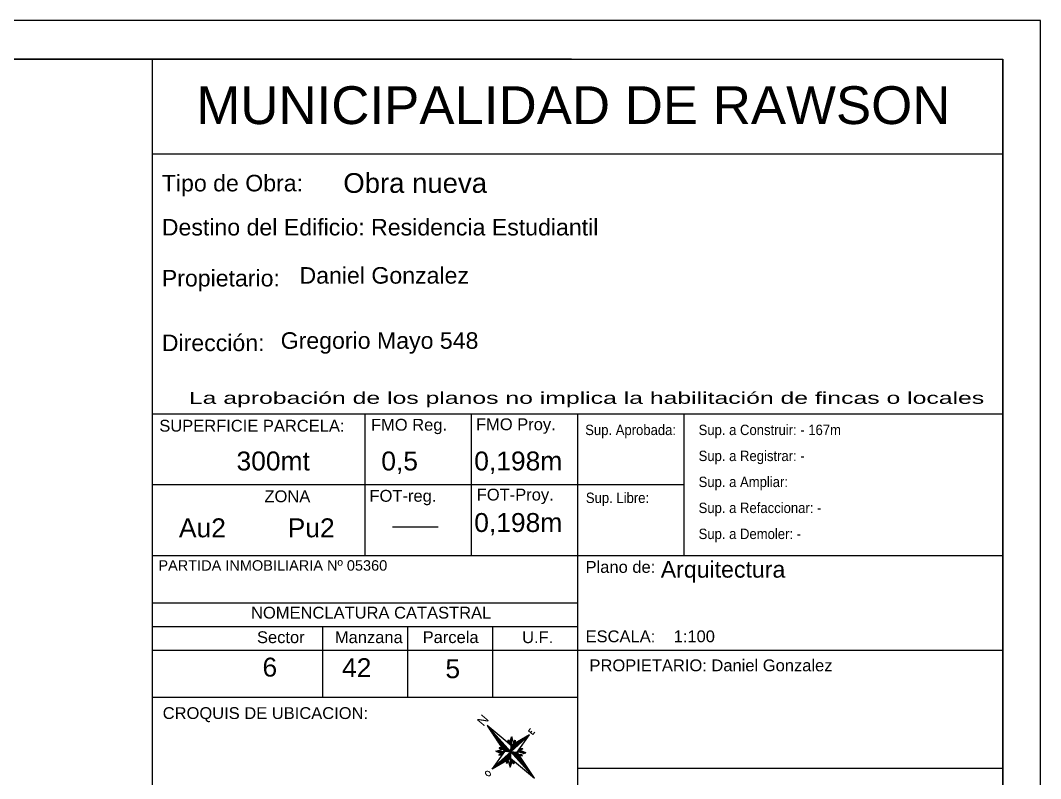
# Model space of a CAD drawing. Header units: millimetres. Extents: x 1356 to 2849, y 1307 to 1361.
# Drawn here: x 2563.93 to 2585.52, y 1341.71 to 1357.75 of the extents above; entities that cross this region are included whole.
import ezdxf

# ---------------------------------------------------------------- set-up
doc = ezdxf.new("R2010")
doc.units = ezdxf.units.MM
doc.styles.add('Arial', font='arial.ttf', dxfattribs={"height": 0.15})
doc.styles.get("Standard").update_dxf_attribs({"font": 'arial.ttf'})
doc.styles.add('STYLE3', font='romans.shx', dxfattribs={"height": 0.08})
doc.styles.add('TEXTO1', font='sanss___.ttf', dxfattribs={"height": 0.3})

msp = doc.modelspace()

# ---------------------------------------------------------------- linework, layer by layer
at = {"linetype": 'Continuous', "ltscale": 0.02}
msp.add_line((2585.5182, 1357.7507), (2533.39106, 1357.7507), dxfattribs=at)
for p, q in [((2585.5182, 1326.1307), (2585.5182, 1357.7507)), ((2575.5909, 1356.92976), (2533.3909, 1356.92976)), ((2566.7182, 1356.92976), (2566.7182, 1327.50461)), ((2584.71804, 1356.92976), (2584.7182, 1327.50461)), ((2584.7182, 1327.32459), (2584.7182, 1356.92976)), ((2566.7182, 1354.92976), (2584.7182, 1354.92976)), ((2566.7182, 1349.42976), (2584.7182, 1349.42976)), ((2571.2182, 1349.42976), (2571.2182, 1346.42976)), ((2573.4682, 1349.42976), (2573.4682, 1346.42976)), ((2575.7182, 1349.42976), (2575.7182, 1334.42976)), ((2577.9682, 1349.42976), (2577.9682, 1346.42976)), ((2566.7182, 1347.92976), (2577.9682, 1347.92976)), ((2571.80316, 1347.03316), (2572.77246, 1347.03316)), ((2566.7182, 1346.42976), (2584.7182, 1346.42976)), ((2566.7182, 1345.42976), (2575.7182, 1345.42976)), ((2566.7182, 1344.92976), (2575.7182, 1344.92976)), ((2570.3182, 1344.92976), (2570.3182, 1343.42976)), ((2572.1182, 1344.92976), (2572.1182, 1343.42976)), ((2573.9182, 1344.92976), (2573.9182, 1343.42976)), ((2566.7182, 1344.42976), (2584.7182, 1344.42976)), ((2566.7182, 1343.42976), (2575.7182, 1343.42976)), ((2574.31466, 1342.40864), (2573.80718, 1342.83231)), ((2573.80718, 1342.83231), (2574.17374, 1342.28216)), ((2573.80718, 1342.83219), (2573.80718, 1342.83231)), ((2573.80718, 1342.83231), (2574.8077, 1341.71758)), ((2573.81027, 1342.82755), (2573.81034, 1342.82879)), ((2573.81337, 1342.8229), (2573.8135, 1342.82527)), ((2573.81647, 1342.81825), (2573.81666, 1342.82175)), ((2573.81957, 1342.8136), (2573.81982, 1342.81823)), ((2573.82266, 1342.80895), (2573.82298, 1342.81472)), ((2573.82576, 1342.8043), (2573.82613, 1342.8112)), ((2573.82886, 1342.79965), (2573.82929, 1342.80768)), ((2573.83196, 1342.79501), (2573.83245, 1342.80416)), ((2573.83505, 1342.79036), (2573.83561, 1342.80064)), ((2573.83815, 1342.78571), (2573.83877, 1342.79712)), ((2573.84125, 1342.78106), (2573.84193, 1342.7936)), ((2573.84435, 1342.77641), (2573.84508, 1342.79008)), ((2573.84744, 1342.77176), (2573.84824, 1342.78656)), ((2573.85054, 1342.76711), (2573.8514, 1342.78305)), ((2573.85364, 1342.76247), (2573.85456, 1342.77953)), ((2573.85673, 1342.75782), (2573.85772, 1342.77601)), ((2573.85983, 1342.75317), (2573.86088, 1342.77249)), ((2573.86293, 1342.74852), (2573.86403, 1342.76897)), ((2573.86603, 1342.74387), (2573.86719, 1342.76545)), ((2573.86912, 1342.73922), (2573.87035, 1342.76193)), ((2573.87222, 1342.73457), (2573.87351, 1342.75841)), ((2573.87532, 1342.72993), (2573.87667, 1342.75489)), ((2573.87842, 1342.72528), (2573.87983, 1342.75138)), ((2573.88151, 1342.72063), (2573.88298, 1342.74786)), ((2573.88461, 1342.71598), (2573.88614, 1342.74434)), ((2573.88771, 1342.71133), (2573.8893, 1342.74082)), ((2573.89081, 1342.70668), (2573.89246, 1342.7373)), ((2573.8939, 1342.70203), (2573.89562, 1342.73378)), ((2573.897, 1342.69738), (2573.89878, 1342.73026)), ((2573.9001, 1342.69274), (2573.90193, 1342.72674)), ((2573.9032, 1342.68809), (2573.90509, 1342.72322)), ((2573.90629, 1342.68344), (2573.90825, 1342.71971)), ((2573.90939, 1342.67879), (2573.91141, 1342.71619)), ((2573.91249, 1342.67414), (2573.91457, 1342.71267)), ((2573.91558, 1342.66949), (2573.91773, 1342.70915)), ((2573.91868, 1342.66484), (2573.92088, 1342.70563)), ((2573.92178, 1342.6602), (2573.92404, 1342.70211)), ((2573.92488, 1342.65555), (2573.9272, 1342.69859)), ((2573.92797, 1342.6509), (2573.93036, 1342.69507)), ((2573.93107, 1342.64625), (2573.93352, 1342.69155)), ((2573.93417, 1342.6416), (2573.93668, 1342.68804)), ((2573.93727, 1342.63695), (2573.93983, 1342.68452)), ((2573.94068, 1342.63195), (2573.94331, 1342.68064)), ((2573.94378, 1342.6273), (2573.94647, 1342.67712)), ((2573.90932, 1341.91762), (2574.70556, 1342.63227)), ((2573.94688, 1342.62265), (2573.94963, 1342.6736)), ((2573.94998, 1342.618), (2573.95279, 1342.67008)), ((2573.95307, 1342.61335), (2573.95595, 1342.66656)), ((2573.95617, 1342.6087), (2573.95911, 1342.66304)), ((2573.95927, 1342.60405), (2573.96226, 1342.65953)), ((2573.96237, 1342.59941), (2573.96542, 1342.65601)), ((2573.96546, 1342.59476), (2573.96858, 1342.65249)), ((2573.96856, 1342.59011), (2573.97174, 1342.64897)), ((2573.97166, 1342.58546), (2573.9749, 1342.64545)), ((2573.97476, 1342.58081), (2573.97806, 1342.64193)), ((2573.97785, 1342.57616), (2573.98121, 1342.63841)), ((2573.98095, 1342.57151), (2573.98437, 1342.63489)), ((2573.98405, 1342.56687), (2573.98753, 1342.63137)), ((2573.98715, 1342.56222), (2573.99069, 1342.62786)), ((2573.99024, 1342.55757), (2573.99385, 1342.62434)), ((2573.99334, 1342.55292), (2573.99701, 1342.62082)), ((2573.99644, 1342.54827), (2574.00016, 1342.6173)), ((2573.99953, 1342.54362), (2574.00332, 1342.61378)), ((2574.00263, 1342.53897), (2574.00648, 1342.61026)), ((2574.00573, 1342.53433), (2574.00964, 1342.60674)), ((2574.00883, 1342.52968), (2574.0128, 1342.60322)), ((2574.01192, 1342.52503), (2574.01596, 1342.5997)), ((2574.01502, 1342.52038), (2574.01911, 1342.59619)), ((2574.01812, 1342.51573), (2574.02227, 1342.59267)), ((2574.02122, 1342.51108), (2574.02543, 1342.58915)), ((2574.02431, 1342.50643), (2574.02859, 1342.58563)), ((2574.02741, 1342.50178), (2574.03175, 1342.58211)), ((2574.03051, 1342.49714), (2574.03491, 1342.57859)), ((2574.03361, 1342.49249), (2574.03806, 1342.57507)), ((2574.0367, 1342.48784), (2574.04122, 1342.57155)), ((2574.0398, 1342.48319), (2574.04438, 1342.56803)), ((2574.0429, 1342.47854), (2574.04754, 1342.56452)), ((2574.04599, 1342.47389), (2574.0507, 1342.561)), ((2574.04909, 1342.46924), (2574.05386, 1342.55748)), ((2574.05219, 1342.4646), (2574.05701, 1342.55396)), ((2574.05529, 1342.45995), (2574.06017, 1342.55044)), ((2574.05838, 1342.4553), (2574.06333, 1342.54692)), ((2574.06148, 1342.45065), (2574.06649, 1342.5434)), ((2574.06458, 1342.446), (2574.06965, 1342.53988)), ((2574.06768, 1342.44135), (2574.07281, 1342.53636)), ((2574.07077, 1342.4367), (2574.07596, 1342.53285)), ((2574.07387, 1342.43206), (2574.07912, 1342.52933)), ((2574.07697, 1342.42741), (2574.08228, 1342.52581)), ((2574.08007, 1342.42276), (2574.08544, 1342.52229)), ((2574.08316, 1342.41811), (2574.0886, 1342.51877)), ((2574.08626, 1342.41346), (2574.09176, 1342.51525)), ((2574.08936, 1342.40881), (2574.09491, 1342.51173)), ((2574.09245, 1342.40416), (2574.09807, 1342.50821)), ((2574.09555, 1342.39952), (2574.10123, 1342.50469)), ((2574.09865, 1342.39487), (2574.10439, 1342.50118)), ((2574.10175, 1342.39022), (2574.10755, 1342.49766)), ((2574.10484, 1342.38557), (2574.11071, 1342.49414)), ((2574.10794, 1342.38092), (2574.11386, 1342.49062)), ((2574.11104, 1342.37627), (2574.11702, 1342.4871)), ((2574.11414, 1342.37162), (2574.12018, 1342.48358)), ((2574.11723, 1342.36698), (2574.12334, 1342.48006)), ((2574.12033, 1342.36233), (2574.1265, 1342.47654)), ((2574.12343, 1342.35768), (2574.12966, 1342.47302)), ((2574.12653, 1342.35303), (2574.13282, 1342.46951)), ((2574.12962, 1342.34838), (2574.13597, 1342.46599)), ((2574.13272, 1342.34373), (2574.13913, 1342.46247)), ((2574.13582, 1342.33908), (2574.14229, 1342.45895)), ((2574.24758, 1342.53057), (2574.24324, 1342.46827)), ((2574.24324, 1342.46826), (2574.24326, 1342.46852)), ((2574.24645, 1342.46559), (2574.24951, 1342.5223)), ((2574.24758, 1342.53057), (2574.27758, 1342.47603)), ((2574.24758, 1342.53057), (2574.26676, 1342.44863)), ((2574.24965, 1342.46291), (2574.25223, 1342.51068)), ((2574.25286, 1342.46024), (2574.25495, 1342.49907)), ((2574.25606, 1342.45757), (2574.25767, 1342.48745)), ((2574.25926, 1342.45489), (2574.26039, 1342.47583)), ((2574.26247, 1342.45222), (2574.26312, 1342.46421)), ((2574.32475, 1342.59545), (2574.26676, 1342.44863)), ((2574.27208, 1342.44419), (2574.2732, 1342.46492)), ((2574.27528, 1342.44152), (2574.27708, 1342.47474)), ((2574.27849, 1342.43884), (2574.28096, 1342.48456)), ((2574.28169, 1342.43617), (2574.28483, 1342.49439)), ((2574.28489, 1342.43349), (2574.28871, 1342.50421)), ((2574.2881, 1342.43082), (2574.29259, 1342.51403)), ((2574.29013, 1341.95444), (2574.32475, 1342.59545)), ((2574.2913, 1342.42814), (2574.29647, 1342.52385)), ((2574.29451, 1342.42547), (2574.30035, 1342.53367)), ((2574.29771, 1342.42279), (2574.30423, 1342.5435)), ((2574.30091, 1342.42012), (2574.30811, 1342.55332)), ((2574.30412, 1342.41744), (2574.31199, 1342.56314)), ((2574.30732, 1342.41477), (2574.31586, 1342.57296)), ((2574.31053, 1342.41209), (2574.31974, 1342.58278)), ((2574.31373, 1342.40942), (2574.32362, 1342.5926)), ((2574.70556, 1342.63227), (2574.31466, 1342.40864)), ((2574.37178, 1342.44132), (2574.32475, 1342.59545)), ((2574.363, 1342.47008), (2574.40213, 1342.51981)), ((2574.36375, 1342.46763), (2574.36395, 1342.47128)), ((2574.3666, 1342.45831), (2574.36754, 1342.47585)), ((2574.36944, 1342.44899), (2574.37114, 1342.48042)), ((2574.40213, 1342.51981), (2574.37178, 1342.44132)), ((2574.37247, 1342.44311), (2574.37473, 1342.48499)), ((2574.37636, 1342.45317), (2574.37833, 1342.48956)), ((2574.38025, 1342.46324), (2574.38192, 1342.49413)), ((2574.38415, 1342.4733), (2574.38552, 1342.49869)), ((2574.38804, 1342.48336), (2574.38911, 1342.50326)), ((2574.39193, 1342.49343), (2574.39271, 1342.50783)), ((2574.39582, 1342.50349), (2574.3963, 1342.5124)), ((2574.40213, 1342.51981), (2574.3977, 1342.45615)), ((2574.39791, 1342.35615), (2574.40349, 1342.45946)), ((2574.39971, 1342.51356), (2574.3999, 1342.51697)), ((2574.40143, 1342.3593), (2574.40694, 1342.46144)), ((2574.40495, 1342.36246), (2574.4104, 1342.46341)), ((2574.40847, 1342.36562), (2574.41385, 1342.46539)), ((2574.41199, 1342.36878), (2574.41731, 1342.46737)), ((2574.41551, 1342.37194), (2574.42077, 1342.46934)), ((2574.41902, 1342.3751), (2574.42422, 1342.47132)), ((2574.42254, 1342.37825), (2574.42768, 1342.4733)), ((2574.42606, 1342.38141), (2574.43113, 1342.47527)), ((2574.42958, 1342.38457), (2574.43459, 1342.47725)), ((2574.4331, 1342.38773), (2574.43804, 1342.47923)), ((2574.43662, 1342.39089), (2574.4415, 1342.4812)), ((2574.44014, 1342.39405), (2574.44495, 1342.48318)), ((2574.44114, 1342.26773), (2574.70556, 1342.63227)), ((2574.44366, 1342.3972), (2574.44841, 1342.48516)), ((2574.44718, 1342.40036), (2574.45186, 1342.48713)), ((2574.45069, 1342.40352), (2574.45532, 1342.48911)), ((2574.45421, 1342.40668), (2574.45877, 1342.49109)), ((2574.45773, 1342.40984), (2574.46223, 1342.49306)), ((2574.46125, 1342.413), (2574.46568, 1342.49504)), ((2574.46477, 1342.41615), (2574.46914, 1342.49702)), ((2574.46829, 1342.41931), (2574.47259, 1342.49899)), ((2574.47181, 1342.42247), (2574.47605, 1342.50097)), ((2574.47533, 1342.42563), (2574.4795, 1342.50295)), ((2574.47885, 1342.42879), (2574.48296, 1342.50492)), ((2574.48236, 1342.43195), (2574.48641, 1342.5069)), ((2574.48588, 1342.4351), (2574.48987, 1342.50888)), ((2574.4894, 1342.43826), (2574.49332, 1342.51085)), ((2574.49292, 1342.44142), (2574.49678, 1342.51283)), ((2574.49644, 1342.44458), (2574.50023, 1342.51481)), ((2574.49996, 1342.44774), (2574.50369, 1342.51678)), ((2574.50348, 1342.4509), (2574.50714, 1342.51876)), ((2574.507, 1342.45405), (2574.5106, 1342.52074)), ((2574.51052, 1342.45721), (2574.51405, 1342.52271)), ((2574.51403, 1342.46037), (2574.51751, 1342.52469)), ((2574.51755, 1342.46353), (2574.52096, 1342.52667)), ((2574.52107, 1342.46669), (2574.52442, 1342.52864)), ((2574.52459, 1342.46985), (2574.52787, 1342.53062)), ((2574.52811, 1342.47301), (2574.53133, 1342.5326)), ((2574.53163, 1342.47616), (2574.53478, 1342.53457)), ((2574.53515, 1342.47932), (2574.53824, 1342.53655)), ((2574.53867, 1342.48248), (2574.54169, 1342.53853)), ((2574.54219, 1342.48564), (2574.54515, 1342.5405)), ((2574.5457, 1342.4888), (2574.5486, 1342.54248)), ((2574.54922, 1342.49196), (2574.55206, 1342.54446)), ((2574.55274, 1342.49511), (2574.55551, 1342.54643)), ((2574.55626, 1342.49827), (2574.55897, 1342.54841)), ((2574.55978, 1342.50143), (2574.56242, 1342.55039)), ((2574.5633, 1342.50459), (2574.56588, 1342.55236)), ((2574.56682, 1342.50775), (2574.56933, 1342.55434)), ((2574.57034, 1342.51091), (2574.57279, 1342.55632)), ((2574.57386, 1342.51406), (2574.57624, 1342.55829)), ((2574.57737, 1342.51722), (2574.5797, 1342.56027)), ((2574.58089, 1342.52038), (2574.58315, 1342.56225)), ((2574.58441, 1342.52354), (2574.58661, 1342.56422)), ((2574.58793, 1342.5267), (2574.59006, 1342.5662)), ((2574.59145, 1342.52986), (2574.59352, 1342.56818)), ((2574.59497, 1342.53301), (2574.59697, 1342.57015)), ((2574.59849, 1342.53617), (2574.60043, 1342.57213)), ((2574.60201, 1342.53933), (2574.60388, 1342.57411)), ((2574.60553, 1342.54249), (2574.60734, 1342.57608)), ((2574.60904, 1342.54565), (2574.61079, 1342.57806)), ((2574.61256, 1342.54881), (2574.61425, 1342.58004)), ((2574.61608, 1342.55196), (2574.6177, 1342.58201)), ((2574.6196, 1342.55512), (2574.62116, 1342.58399)), ((2574.62312, 1342.55828), (2574.62462, 1342.58597)), ((2574.62664, 1342.56144), (2574.62807, 1342.58794)), ((2574.63016, 1342.5646), (2574.63153, 1342.58992)), ((2574.63368, 1342.56776), (2574.63498, 1342.59189)), ((2574.6372, 1342.57091), (2574.63844, 1342.59387)), ((2574.64071, 1342.57407), (2574.64189, 1342.59585)), ((2574.64423, 1342.57723), (2574.64535, 1342.59782)), ((2574.64775, 1342.58039), (2574.6488, 1342.5998)), ((2574.65127, 1342.58355), (2574.65226, 1342.60178)), ((2574.65479, 1342.58671), (2574.65571, 1342.60375)), ((2574.65831, 1342.58986), (2574.65917, 1342.60573)), ((2574.66183, 1342.59302), (2574.66262, 1342.60771)), ((2574.66535, 1342.59618), (2574.66608, 1342.60968)), ((2574.66887, 1342.59934), (2574.66953, 1342.61166)), ((2574.67238, 1342.6025), (2574.67299, 1342.61364)), ((2574.6759, 1342.60566), (2574.67644, 1342.61561)), ((2574.67942, 1342.60881), (2574.6799, 1342.61759)), ((2574.68294, 1342.61197), (2574.68335, 1342.61957)), ((2574.68646, 1342.61513), (2574.68681, 1342.62154)), ((2574.68998, 1342.61829), (2574.69026, 1342.62352)), ((2574.6935, 1342.62145), (2574.69372, 1342.6255)), ((2574.69702, 1342.62461), (2574.69717, 1342.62747)), ((2574.70054, 1342.62776), (2574.70063, 1342.62945)), ((2574.70405, 1342.63092), (2574.70408, 1342.63143)), ((2574.17374, 1342.28216), (2573.90932, 1341.91762)), ((2573.98693, 1342.29225), (2574.13915, 1342.33409)), ((2573.98693, 1342.29225), (2574.1351, 1342.2289)), ((2574.62795, 1342.25764), (2573.98693, 1342.29225)), ((2573.98926, 1342.29126), (2573.9893, 1342.29212)), ((2573.99253, 1342.28986), (2573.99264, 1342.29194)), ((2573.9958, 1342.28846), (2573.99598, 1342.29176)), ((2573.99907, 1342.28706), (2573.99932, 1342.29158)), ((2574.00235, 1342.28566), (2574.00266, 1342.2914)), ((2574.00562, 1342.28426), (2574.006, 1342.29122)), ((2574.00889, 1342.28286), (2574.00933, 1342.29104)), ((2574.01217, 1342.28146), (2574.01267, 1342.29086)), ((2574.01544, 1342.28006), (2574.01601, 1342.29068)), ((2574.01871, 1342.27866), (2574.01935, 1342.2905)), ((2574.02198, 1342.27726), (2574.02269, 1342.29032)), ((2574.02526, 1342.27586), (2574.02603, 1342.29014)), ((2574.02853, 1342.27447), (2574.02937, 1342.28996)), ((2574.0318, 1342.27307), (2574.0327, 1342.28978)), ((2574.03508, 1342.27167), (2574.03604, 1342.2896)), ((2574.03835, 1342.27027), (2574.03938, 1342.28942)), ((2574.04162, 1342.26887), (2574.04272, 1342.28924)), ((2574.04489, 1342.26747), (2574.04606, 1342.28906)), ((2574.04817, 1342.26607), (2574.0494, 1342.28888)), ((2574.05144, 1342.26467), (2574.05274, 1342.2887)), ((2574.05471, 1342.26327), (2574.05608, 1342.28852)), ((2574.05798, 1342.26187), (2574.05941, 1342.28834)), ((2574.12216, 1342.35959), (2574.05975, 1342.36199)), ((2574.13915, 1342.33409), (2574.05975, 1342.36199)), ((2574.05975, 1342.36199), (2574.11074, 1342.32628)), ((2574.06003, 1342.36179), (2574.06004, 1342.36189)), ((2574.06126, 1342.26047), (2574.06275, 1342.28816)), ((2574.06326, 1342.35953), (2574.06332, 1342.36073)), ((2574.06453, 1342.25907), (2574.06609, 1342.28798)), ((2574.06648, 1342.35727), (2574.06661, 1342.35958)), ((2574.0678, 1342.25767), (2574.06943, 1342.2878)), ((2574.06971, 1342.35501), (2574.0699, 1342.35842)), ((2574.07108, 1342.25627), (2574.07277, 1342.28762)), ((2574.07294, 1342.35276), (2574.07318, 1342.35727)), ((2574.07435, 1342.25487), (2574.07611, 1342.28744)), ((2574.07616, 1342.3505), (2574.07647, 1342.35611)), ((2574.07762, 1342.25347), (2574.07945, 1342.28726)), ((2574.07939, 1342.34824), (2574.07975, 1342.35496)), ((2574.08089, 1342.25207), (2574.08278, 1342.28708)), ((2574.08262, 1342.34598), (2574.08304, 1342.3538)), ((2574.08417, 1342.25068), (2574.08612, 1342.2869)), ((2574.08584, 1342.34372), (2574.08633, 1342.35265)), ((2574.08744, 1342.24928), (2574.08946, 1342.28672)), ((2574.08907, 1342.34146), (2574.08961, 1342.35149)), ((2574.09071, 1342.24788), (2574.0928, 1342.28654)), ((2574.0923, 1342.3392), (2574.0929, 1342.35034)), ((2574.09399, 1342.24648), (2574.09614, 1342.28635)), ((2574.09552, 1342.33694), (2574.09618, 1342.34919)), ((2574.09726, 1342.24508), (2574.09948, 1342.28617)), ((2574.09875, 1342.33468), (2574.09947, 1342.34803)), ((2574.10053, 1342.24368), (2574.10282, 1342.28599)), ((2574.10197, 1342.33242), (2574.10276, 1342.34688)), ((2574.1038, 1342.24228), (2574.10615, 1342.28581)), ((2574.1052, 1342.33016), (2574.10604, 1342.34572)), ((2574.10708, 1342.24088), (2574.10949, 1342.28563)), ((2574.10843, 1342.3279), (2574.10933, 1342.34457)), ((2574.11035, 1342.23948), (2574.11283, 1342.28545)), ((2574.1117, 1342.32654), (2574.11261, 1342.34341)), ((2574.11362, 1342.23808), (2574.11617, 1342.28527)), ((2574.1151, 1342.32748), (2574.1159, 1342.34226)), ((2574.1169, 1342.23668), (2574.11951, 1342.28509)), ((2574.1185, 1342.32841), (2574.11919, 1342.3411)), ((2574.12017, 1342.23528), (2574.12285, 1342.28491)), ((2574.1219, 1342.32935), (2574.12247, 1342.33995)), ((2574.12344, 1342.23388), (2574.12619, 1342.28473)), ((2574.1253, 1342.33028), (2574.12576, 1342.33879)), ((2574.12671, 1342.23248), (2574.12953, 1342.28455)), ((2574.1287, 1342.33121), (2574.12904, 1342.33764)), ((2574.12999, 1342.23108), (2574.13286, 1342.28437)), ((2574.1321, 1342.33215), (2574.13233, 1342.33648)), ((2574.13326, 1342.22968), (2574.1362, 1342.28419)), ((2574.13549, 1342.33308), (2574.13562, 1342.33533)), ((2574.13668, 1342.23107), (2574.13954, 1342.28401)), ((2574.13889, 1342.33402), (2574.1389, 1342.33417)), ((2574.13892, 1342.33443), (2574.14545, 1342.45543)), ((2574.1403, 1342.23606), (2574.14288, 1342.28383)), ((2574.14201, 1342.32979), (2574.14861, 1342.45191)), ((2574.14392, 1342.24105), (2574.14622, 1342.28365)), ((2574.14511, 1342.32514), (2574.15177, 1342.44839)), ((2574.14754, 1342.24603), (2574.14956, 1342.28347)), ((2574.14821, 1342.32049), (2574.15492, 1342.44487)), ((2574.15115, 1342.25102), (2574.1529, 1342.28329)), ((2574.1513, 1342.31584), (2574.15808, 1342.44135)), ((2574.1544, 1342.31119), (2574.16124, 1342.43784)), ((2574.15477, 1342.25601), (2574.15623, 1342.28311)), ((2574.1575, 1342.30654), (2574.1644, 1342.43432)), ((2574.15839, 1342.261), (2574.15957, 1342.28293)), ((2574.1606, 1342.30189), (2574.16756, 1342.4308)), ((2574.16201, 1342.26598), (2574.16291, 1342.28275)), ((2574.16369, 1342.29725), (2574.17072, 1342.42728)), ((2574.16562, 1342.27097), (2574.16625, 1342.28257)), ((2574.16679, 1342.2926), (2574.17387, 1342.42376)), ((2574.16924, 1342.27596), (2574.16959, 1342.28239)), ((2574.16989, 1342.28795), (2574.17703, 1342.42024)), ((2574.17286, 1342.28095), (2574.17293, 1342.28221)), ((2574.17299, 1342.2833), (2574.18019, 1342.41672)), ((2574.17627, 1342.28203), (2574.18335, 1342.4132)), ((2574.1796, 1342.28185), (2574.18651, 1342.40968)), ((2574.18294, 1342.28167), (2574.18967, 1342.40617)), ((2574.18628, 1342.28149), (2574.19282, 1342.40265)), ((2574.18962, 1342.28131), (2574.19598, 1342.39913)), ((2574.19296, 1342.28113), (2574.19914, 1342.39561)), ((2574.1963, 1342.28095), (2574.2023, 1342.39209)), ((2574.19964, 1342.28077), (2574.20546, 1342.38857)), ((2574.20297, 1342.28059), (2574.20862, 1342.38505)), ((2574.20631, 1342.28041), (2574.21177, 1342.38153)), ((2574.20965, 1342.28023), (2574.21493, 1342.37801)), ((2574.21299, 1342.28005), (2574.21809, 1342.3745)), ((2574.21633, 1342.27986), (2574.22125, 1342.37098)), ((2574.21967, 1342.27968), (2574.22441, 1342.36746)), ((2574.22301, 1342.2795), (2574.22757, 1342.36394)), ((2574.22635, 1342.27932), (2574.23072, 1342.36042)), ((2574.22968, 1342.27914), (2574.23388, 1342.3569)), ((2574.23302, 1342.27896), (2574.23704, 1342.35338)), ((2574.23636, 1342.27878), (2574.2402, 1342.34986)), ((2574.2397, 1342.2786), (2574.24336, 1342.34634)), ((2574.24304, 1342.27842), (2574.24652, 1342.34283)), ((2574.24638, 1342.27824), (2574.24967, 1342.33931)), ((2574.24972, 1342.27806), (2574.25283, 1342.33579)), ((2574.25305, 1342.27788), (2574.25599, 1342.33227)), ((2574.25639, 1342.2777), (2574.25915, 1342.32875)), ((2574.25973, 1342.27752), (2574.26231, 1342.32523)), ((2574.26307, 1342.27734), (2574.26547, 1342.32171)), ((2574.26567, 1342.44954), (2574.26584, 1342.45259)), ((2574.26641, 1342.27716), (2574.26862, 1342.31819)), ((2574.26812, 1342.12288), (2574.27475, 1342.2456)), ((2574.26888, 1342.44687), (2574.26932, 1342.4551)), ((2574.26975, 1342.27698), (2574.27178, 1342.31467)), ((2574.27158, 1342.12486), (2574.27827, 1342.24876)), ((2574.27309, 1342.2768), (2574.27494, 1342.31116)), ((2574.27503, 1342.12684), (2574.28179, 1342.25192)), ((2574.27642, 1342.27662), (2574.2781, 1342.30764)), ((2574.27849, 1342.12881), (2574.28531, 1342.25508)), ((2574.27976, 1342.27644), (2574.28126, 1342.30412)), ((2574.28194, 1342.13079), (2574.28883, 1342.25824)), ((2574.2831, 1342.27626), (2574.28442, 1342.3006)), ((2574.2854, 1342.13277), (2574.29234, 1342.2614)), ((2574.28644, 1342.27608), (2574.28757, 1342.29708)), ((2574.28885, 1342.13474), (2574.29586, 1342.26455)), ((2574.28978, 1342.2759), (2574.29073, 1342.29356)), ((2574.29231, 1342.13672), (2574.29938, 1342.26771)), ((2574.29312, 1342.27572), (2574.29389, 1342.29004)), ((2574.29576, 1342.1387), (2574.3029, 1342.27087)), ((2574.29646, 1342.27554), (2574.29705, 1342.28652)), ((2574.29922, 1342.14067), (2574.30642, 1342.27403)), ((2574.29979, 1342.27536), (2574.30021, 1342.283)), ((2574.30313, 1342.27518), (2574.30337, 1342.27948)), ((2574.30647, 1342.275), (2574.30652, 1342.27597)), ((2574.30968, 1342.27245), (2574.30981, 1342.27482)), ((2574.30994, 1342.27719), (2574.31711, 1342.41005)), ((2574.31284, 1342.26893), (2574.31315, 1342.27464)), ((2574.31346, 1342.28035), (2574.32057, 1342.41202)), ((2574.316, 1342.26541), (2574.31649, 1342.27446)), ((2574.31698, 1342.2835), (2574.32402, 1342.414)), ((2574.31916, 1342.26189), (2574.31983, 1342.27428)), ((2574.3205, 1342.28666), (2574.32748, 1342.41598)), ((2574.32232, 1342.25837), (2574.32317, 1342.2741)), ((2574.32401, 1342.28982), (2574.33093, 1342.41795)), ((2574.32547, 1342.25485), (2574.3265, 1342.27392)), ((2574.32753, 1342.29298), (2574.33439, 1342.41993)), ((2574.32863, 1342.25133), (2574.32984, 1342.27374)), ((2574.33105, 1342.29614), (2574.33784, 1342.42191)), ((2574.33179, 1342.24781), (2574.33318, 1342.27356)), ((2574.33457, 1342.2993), (2574.3413, 1342.42388)), ((2574.33495, 1342.2443), (2574.33652, 1342.27338)), ((2574.33809, 1342.30245), (2574.34475, 1342.42586)), ((2574.33811, 1342.24078), (2574.33986, 1342.27319)), ((2574.34127, 1342.23726), (2574.3432, 1342.27301)), ((2574.34161, 1342.30561), (2574.34821, 1342.42784)), ((2574.34442, 1342.23374), (2574.34654, 1342.27283)), ((2574.34513, 1342.30877), (2574.35166, 1342.42981)), ((2574.34758, 1342.23022), (2574.34987, 1342.27265)), ((2574.34865, 1342.31193), (2574.35512, 1342.43179)), ((2574.35074, 1342.2267), (2574.35321, 1342.27247)), ((2574.35217, 1342.31509), (2574.35857, 1342.43377)), ((2574.3539, 1342.22318), (2574.35655, 1342.27229)), ((2574.35568, 1342.31825), (2574.36203, 1342.43574)), ((2574.35706, 1342.21966), (2574.35989, 1342.27211)), ((2574.3592, 1342.3214), (2574.36548, 1342.43772)), ((2574.36022, 1342.21614), (2574.36323, 1342.27193)), ((2574.36272, 1342.32456), (2574.36894, 1342.4397)), ((2574.36337, 1342.21263), (2574.36657, 1342.27175)), ((2574.36624, 1342.32772), (2574.37239, 1342.44167)), ((2574.36653, 1342.20911), (2574.36991, 1342.27157)), ((2574.36969, 1342.20559), (2574.37324, 1342.27139)), ((2574.36976, 1342.33088), (2574.37585, 1342.44365)), ((2574.37285, 1342.20207), (2574.37658, 1342.27121)), ((2574.37328, 1342.33404), (2574.3793, 1342.44563)), ((2574.37601, 1342.19855), (2574.37992, 1342.27103)), ((2574.3768, 1342.3372), (2574.38276, 1342.4476)), ((2574.37917, 1342.19503), (2574.38326, 1342.27085)), ((2574.38032, 1342.34035), (2574.38621, 1342.44958)), ((2574.38232, 1342.19151), (2574.3866, 1342.27067)), ((2574.38384, 1342.34351), (2574.38967, 1342.45156)), ((2574.38548, 1342.18799), (2574.38994, 1342.27049)), ((2574.38735, 1342.34667), (2574.39312, 1342.45353)), ((2574.38864, 1342.18447), (2574.39328, 1342.27031)), ((2574.39087, 1342.34983), (2574.39658, 1342.45551)), ((2574.3918, 1342.18096), (2574.39661, 1342.27013)), ((2574.39439, 1342.35299), (2574.40003, 1342.45749)), ((2574.39496, 1342.17744), (2574.39995, 1342.26995)), ((2574.39812, 1342.17392), (2574.40329, 1342.26977)), ((2574.40127, 1342.1704), (2574.40663, 1342.26959)), ((2574.40443, 1342.16688), (2574.40997, 1342.26941)), ((2574.40759, 1342.16336), (2574.41331, 1342.26923)), ((2574.41075, 1342.15984), (2574.41665, 1342.26905)), ((2574.41391, 1342.15632), (2574.41999, 1342.26887)), ((2574.41707, 1342.1528), (2574.42332, 1342.26869)), ((2574.42022, 1342.14929), (2574.42666, 1342.26851)), ((2574.42338, 1342.14577), (2574.43, 1342.26833)), ((2574.42654, 1342.14225), (2574.43334, 1342.26815)), ((2574.4297, 1342.13873), (2574.43668, 1342.26797)), ((2574.43286, 1342.13521), (2574.44002, 1342.26779)), ((2574.43602, 1342.13169), (2574.4432, 1342.26464)), ((2574.43917, 1342.12817), (2574.44629, 1342.25999)), ((2574.8077, 1341.71758), (2574.44114, 1342.26773)), ((2574.44233, 1342.12465), (2574.44939, 1342.25534)), ((2574.44336, 1342.26761), (2574.44354, 1342.27104)), ((2574.44549, 1342.12113), (2574.45249, 1342.25069)), ((2574.44669, 1342.26743), (2574.44716, 1342.27603)), ((2574.44865, 1342.11762), (2574.45558, 1342.24604)), ((2574.45003, 1342.26725), (2574.45078, 1342.28101)), ((2574.45337, 1342.26707), (2574.45439, 1342.286)), ((2574.45671, 1342.26689), (2574.45801, 1342.29099)), ((2574.46005, 1342.26671), (2574.46163, 1342.29598)), ((2574.46339, 1342.26652), (2574.46525, 1342.30096)), ((2574.46673, 1342.26634), (2574.46886, 1342.30595)), ((2574.47006, 1342.26616), (2574.47248, 1342.31094)), ((2574.4734, 1342.26598), (2574.4761, 1342.31593)), ((2574.47573, 1342.2158), (2574.62795, 1342.25764)), ((2574.47674, 1342.2658), (2574.47972, 1342.32091)), ((2574.47978, 1342.321), (2574.56108, 1342.34272)), ((2574.62795, 1342.25764), (2574.47978, 1342.321)), ((2574.48008, 1342.26562), (2574.483, 1342.31962)), ((2574.48312, 1342.32189), (2574.48334, 1342.3259)), ((2574.48342, 1342.26544), (2574.48627, 1342.31822)), ((2574.48652, 1342.3228), (2574.48695, 1342.33089)), ((2574.48676, 1342.26526), (2574.48954, 1342.31682)), ((2574.48991, 1342.3237), (2574.49057, 1342.33588)), ((2574.4901, 1342.26508), (2574.49281, 1342.31542)), ((2574.49331, 1342.32461), (2574.49419, 1342.34086)), ((2574.49343, 1342.2649), (2574.49609, 1342.31402)), ((2574.49671, 1342.32552), (2574.49777, 1342.34515)), ((2574.49677, 1342.26472), (2574.49936, 1342.31262)), ((2574.56108, 1342.34272), (2574.49731, 1342.34517)), ((2574.50011, 1342.32643), (2574.50111, 1342.34502)), ((2574.50011, 1342.26454), (2574.50263, 1342.31122)), ((2574.50345, 1342.26436), (2574.50591, 1342.30982)), ((2574.5035, 1342.32734), (2574.50445, 1342.3449)), ((2574.50679, 1342.26418), (2574.50918, 1342.30842)), ((2574.5069, 1342.32824), (2574.50779, 1342.34477)), ((2574.56108, 1342.34272), (2574.50743, 1342.30917)), ((2574.51013, 1342.264), (2574.51245, 1342.30702)), ((2574.5103, 1342.32915), (2574.51113, 1342.34464)), ((2574.51347, 1342.26382), (2574.51572, 1342.30562)), ((2574.51369, 1342.33006), (2574.51448, 1342.34451)), ((2574.51681, 1342.26364), (2574.519, 1342.30423)), ((2574.51709, 1342.33097), (2574.51782, 1342.34438)), ((2574.52014, 1342.26346), (2574.52227, 1342.30283)), ((2574.52049, 1342.33187), (2574.52116, 1342.34425)), ((2574.52348, 1342.26328), (2574.52554, 1342.30143)), ((2574.52389, 1342.33278), (2574.5245, 1342.34413)), ((2574.52682, 1342.2631), (2574.52882, 1342.30003)), ((2574.52728, 1342.33369), (2574.52784, 1342.344)), ((2574.53016, 1342.26292), (2574.53209, 1342.29863)), ((2574.53068, 1342.3346), (2574.53118, 1342.34387)), ((2574.5335, 1342.26274), (2574.53536, 1342.29723)), ((2574.53408, 1342.33551), (2574.53452, 1342.34374)), ((2574.53684, 1342.26256), (2574.53863, 1342.29583)), ((2574.53748, 1342.33641), (2574.53787, 1342.34361)), ((2574.54018, 1342.26238), (2574.54191, 1342.29443)), ((2574.54087, 1342.33732), (2574.54121, 1342.34348)), ((2574.54351, 1342.2622), (2574.54518, 1342.29303)), ((2574.54427, 1342.33823), (2574.54455, 1342.34336)), ((2574.54685, 1342.26202), (2574.54845, 1342.29163)), ((2574.54767, 1342.33914), (2574.54789, 1342.34323)), ((2574.55019, 1342.26184), (2574.55172, 1342.29023)), ((2574.55107, 1342.34004), (2574.55123, 1342.3431)), ((2574.55353, 1342.26166), (2574.555, 1342.28883)), ((2574.55446, 1342.34095), (2574.55457, 1342.34297)), ((2574.55687, 1342.26148), (2574.55827, 1342.28743)), ((2574.55786, 1342.34186), (2574.55791, 1342.34284)), ((2574.56021, 1342.2613), (2574.56154, 1342.28603)), ((2574.56355, 1342.26112), (2574.56482, 1342.28463)), ((2574.56688, 1342.26094), (2574.56809, 1342.28323)), ((2574.57022, 1342.26076), (2574.57136, 1342.28183)), ((2574.57356, 1342.26058), (2574.57463, 1342.28044)), ((2574.5769, 1342.2604), (2574.57791, 1342.27904)), ((2574.58024, 1342.26022), (2574.58118, 1342.27764)), ((2574.58358, 1342.26003), (2574.58445, 1342.27624)), ((2574.58692, 1342.25985), (2574.58773, 1342.27484)), ((2574.59025, 1342.25967), (2574.591, 1342.27344)), ((2574.59359, 1342.25949), (2574.59427, 1342.27204)), ((2574.59693, 1342.25931), (2574.59754, 1342.27064)), ((2574.60027, 1342.25913), (2574.60082, 1342.26924)), ((2574.60361, 1342.25895), (2574.60409, 1342.26784)), ((2574.60695, 1342.25877), (2574.60736, 1342.26644)), ((2574.61029, 1342.25859), (2574.61063, 1342.26504)), ((2574.61363, 1342.25841), (2574.61391, 1342.26364)), ((2574.61696, 1342.25823), (2574.61718, 1342.26224)), ((2574.6203, 1342.25805), (2574.62045, 1342.26084)), ((2574.62364, 1342.25787), (2574.62373, 1342.25944)), ((2574.62698, 1342.25769), (2574.627, 1342.25805)), ((2573.90932, 1341.91762), (2574.30022, 1342.14125)), ((2574.02972, 1341.9865), (2574.03195, 1342.02768)), ((2574.03318, 1341.98847), (2574.03546, 1342.03084)), ((2574.03663, 1341.99045), (2574.03898, 1342.03399)), ((2574.04009, 1341.99243), (2574.0425, 1342.03715)), ((2574.04354, 1341.9944), (2574.04602, 1342.04031)), ((2574.047, 1341.99638), (2574.04954, 1342.04347)), ((2574.05045, 1341.99836), (2574.05306, 1342.04663)), ((2574.10746, 1342.24072), (2574.0538, 1342.20717)), ((2574.0538, 1342.20717), (2574.1351, 1342.2289)), ((2574.11757, 1342.20472), (2574.0538, 1342.20717)), ((2574.05391, 1342.00033), (2574.05658, 1342.04979)), ((2574.05503, 1342.20712), (2574.05505, 1342.2075)), ((2574.05736, 1342.00231), (2574.0601, 1342.05294)), ((2574.05837, 1342.20699), (2574.05845, 1342.20841)), ((2574.06082, 1342.00429), (2574.06362, 1342.0561)), ((2574.06171, 1342.20687), (2574.06184, 1342.20932)), ((2574.06427, 1342.00626), (2574.06713, 1342.05926)), ((2574.06505, 1342.20674), (2574.06524, 1342.21023)), ((2574.06773, 1342.00824), (2574.07065, 1342.06242)), ((2574.06839, 1342.20661), (2574.06864, 1342.21113)), ((2574.07118, 1342.01022), (2574.07417, 1342.06558)), ((2574.07174, 1342.20648), (2574.07204, 1342.21204)), ((2574.07464, 1342.01219), (2574.07769, 1342.06874)), ((2574.07508, 1342.20635), (2574.07543, 1342.21295)), ((2574.07809, 1342.01417), (2574.08121, 1342.07189)), ((2574.07842, 1342.20622), (2574.07883, 1342.21386)), ((2574.08155, 1342.01615), (2574.08473, 1342.07505)), ((2574.08176, 1342.2061), (2574.08223, 1342.21477)), ((2574.085, 1342.01812), (2574.08825, 1342.07821)), ((2574.0851, 1342.20597), (2574.08563, 1342.21567)), ((2574.08844, 1342.20584), (2574.08902, 1342.21658)), ((2574.08846, 1342.0201), (2574.09177, 1342.08137)), ((2574.09178, 1342.20571), (2574.09242, 1342.21749)), ((2574.09191, 1342.02208), (2574.09529, 1342.08453)), ((2574.09513, 1342.20558), (2574.09582, 1342.2184)), ((2574.09537, 1342.02405), (2574.0988, 1342.08769)), ((2574.09847, 1342.20545), (2574.09922, 1342.21931)), ((2574.09882, 1342.02603), (2574.10232, 1342.09084)), ((2574.10181, 1342.20533), (2574.10261, 1342.22021)), ((2574.10228, 1342.02801), (2574.10584, 1342.094)), ((2574.10515, 1342.2052), (2574.10601, 1342.22112)), ((2574.10573, 1342.02998), (2574.10936, 1342.09716)), ((2574.10849, 1342.20507), (2574.10941, 1342.22203)), ((2574.10919, 1342.03196), (2574.11288, 1342.10032)), ((2574.11183, 1342.20494), (2574.1128, 1342.22294)), ((2574.11264, 1342.03394), (2574.1164, 1342.10348)), ((2574.11517, 1342.20481), (2574.1162, 1342.22384)), ((2574.1161, 1342.03591), (2574.11992, 1342.10664)), ((2574.11859, 1342.20613), (2574.1196, 1342.22475)), ((2574.11955, 1342.03789), (2574.12344, 1342.10979)), ((2574.12221, 1342.21112), (2574.123, 1342.22566)), ((2574.12301, 1342.03987), (2574.12696, 1342.11295)), ((2574.12583, 1342.21611), (2574.12639, 1342.22657)), ((2574.12646, 1342.04184), (2574.13047, 1342.11611)), ((2574.12945, 1342.2211), (2574.12979, 1342.22748)), ((2574.12992, 1342.04382), (2574.13399, 1342.11927)), ((2574.13306, 1342.22608), (2574.13319, 1342.22838)), ((2574.13337, 1342.0458), (2574.13751, 1342.12243)), ((2574.13683, 1342.04777), (2574.14103, 1342.12559)), ((2574.14029, 1342.04975), (2574.14455, 1342.12874)), ((2574.14374, 1342.05173), (2574.14807, 1342.1319)), ((2574.1472, 1342.0537), (2574.15159, 1342.13506)), ((2574.15065, 1342.05568), (2574.15511, 1342.13822)), ((2574.15411, 1342.05766), (2574.15863, 1342.14138)), ((2574.15756, 1342.05963), (2574.16214, 1342.14454)), ((2574.16102, 1342.06161), (2574.16566, 1342.1477)), ((2574.16447, 1342.06359), (2574.16918, 1342.15085)), ((2574.16793, 1342.06556), (2574.1727, 1342.15401)), ((2574.17138, 1342.06754), (2574.17622, 1342.15717)), ((2574.17484, 1342.06952), (2574.17974, 1342.16033)), ((2574.17829, 1342.07149), (2574.18326, 1342.16349)), ((2574.18175, 1342.07347), (2574.18678, 1342.16665)), ((2574.1852, 1342.07545), (2574.1903, 1342.1698)), ((2574.18866, 1342.07742), (2574.19382, 1342.17296)), ((2574.19211, 1342.0794), (2574.19733, 1342.17612)), ((2574.19557, 1342.08138), (2574.20085, 1342.17928)), ((2574.19902, 1342.08335), (2574.20437, 1342.18244)), ((2574.20248, 1342.08533), (2574.20789, 1342.1856)), ((2574.20593, 1342.08731), (2574.21141, 1342.18875)), ((2574.20939, 1342.08928), (2574.21493, 1342.19191)), ((2574.2431, 1342.10857), (2574.21275, 1342.03008)), ((2574.21718, 1342.09374), (2574.21275, 1342.03008)), ((2574.25188, 1342.07981), (2574.21275, 1342.03008)), ((2574.21284, 1342.09126), (2574.21845, 1342.19507)), ((2574.2129, 1342.03027), (2574.21291, 1342.0305)), ((2574.2163, 1342.09324), (2574.22197, 1342.19823)), ((2574.21649, 1342.03484), (2574.2168, 1342.04056)), ((2574.21975, 1342.09521), (2574.22549, 1342.20139)), ((2574.22009, 1342.03941), (2574.22069, 1342.05062)), ((2574.22321, 1342.09719), (2574.229, 1342.20455)), ((2574.22368, 1342.04398), (2574.22458, 1342.06069)), ((2574.22666, 1342.09917), (2574.23252, 1342.2077)), ((2574.22728, 1342.04854), (2574.22848, 1342.07075)), ((2574.23012, 1342.10114), (2574.23604, 1342.21086)), ((2574.23087, 1342.05311), (2574.23237, 1342.08082)), ((2574.23357, 1342.10312), (2574.23956, 1342.21402)), ((2574.23447, 1342.05768), (2574.23626, 1342.09088)), ((2574.23703, 1342.10509), (2574.24308, 1342.21718)), ((2574.23806, 1342.06225), (2574.24015, 1342.10094)), ((2574.24048, 1342.10707), (2574.2466, 1342.22034)), ((2574.24166, 1342.06682), (2574.24379, 1342.10631)), ((2574.2431, 1342.10857), (2574.29013, 1341.95444)), ((2574.24394, 1342.10905), (2574.25012, 1342.2235)), ((2574.24525, 1342.07139), (2574.24663, 1342.09699)), ((2574.24739, 1342.11102), (2574.25364, 1342.22665)), ((2574.24885, 1342.07596), (2574.24948, 1342.08767)), ((2574.25085, 1342.113), (2574.25716, 1342.22981)), ((2574.2543, 1342.11498), (2574.26067, 1342.23297)), ((2574.25776, 1342.11695), (2574.26419, 1342.23613)), ((2574.26121, 1342.11893), (2574.26771, 1342.23929)), ((2574.26467, 1342.12091), (2574.27123, 1342.24245)), ((2574.29013, 1341.95444), (2574.34812, 1342.10126)), ((2574.29289, 1341.96141), (2574.3025, 1342.13935)), ((2574.29677, 1341.97123), (2574.3057, 1342.13667)), ((2574.30022, 1342.14125), (2574.8077, 1341.71758)), ((2574.30065, 1341.98105), (2574.3089, 1342.134)), ((2574.30452, 1341.99088), (2574.31211, 1342.13132)), ((2574.3084, 1342.0007), (2574.31531, 1342.12865)), ((2574.31228, 1342.01052), (2574.31852, 1342.12597)), ((2574.31616, 1342.02034), (2574.32172, 1342.1233)), ((2574.32004, 1342.03016), (2574.32492, 1342.12063)), ((2574.32392, 1342.03998), (2574.32813, 1342.11795)), ((2574.3278, 1342.04981), (2574.33133, 1342.11528)), ((2574.33167, 1342.05963), (2574.33454, 1342.1126)), ((2574.33555, 1342.06945), (2574.33774, 1342.10993)), ((2574.36731, 1342.01933), (2574.3373, 1342.07386)), ((2574.33943, 1342.07927), (2574.34094, 1342.10725)), ((2574.34331, 1342.08909), (2574.34415, 1342.10458)), ((2574.34719, 1342.09891), (2574.34735, 1342.1019)), ((2574.34812, 1342.10126), (2574.36731, 1342.01933)), ((2574.35019, 1342.09242), (2574.35055, 1342.09923)), ((2574.35291, 1342.0808), (2574.35376, 1342.09655)), ((2574.35563, 1342.06918), (2574.35696, 1342.09388)), ((2574.35835, 1342.05757), (2574.36017, 1342.0912)), ((2574.36107, 1342.04595), (2574.36337, 1342.08853)), ((2574.36379, 1342.03433), (2574.36657, 1342.08585)), ((2574.36651, 1342.02271), (2574.36978, 1342.08318)), ((2574.37164, 1342.08162), (2574.36731, 1342.01933)), ((2574.45181, 1342.1141), (2574.45868, 1342.2414)), ((2574.45497, 1342.11058), (2574.46178, 1342.23675)), ((2574.45813, 1342.10706), (2574.46488, 1342.2321)), ((2574.46128, 1342.10354), (2574.46797, 1342.22745)), ((2574.46444, 1342.10002), (2574.47107, 1342.2228)), ((2574.4676, 1342.0965), (2574.47417, 1342.21815)), ((2574.47076, 1342.09298), (2574.47727, 1342.2135)), ((2574.47392, 1342.08946), (2574.48036, 1342.20886)), ((2574.55513, 1342.1879), (2574.47573, 1342.2158)), ((2574.47708, 1342.08595), (2574.48346, 1342.20421)), ((2574.47736, 1342.21523), (2574.47742, 1342.21627)), ((2574.48023, 1342.08243), (2574.48656, 1342.19956)), ((2574.48065, 1342.21408), (2574.48081, 1342.2172)), ((2574.48339, 1342.07891), (2574.48966, 1342.19491)), ((2574.48393, 1342.21292), (2574.48421, 1342.21813)), ((2574.48655, 1342.07539), (2574.49275, 1342.19026)), ((2574.48722, 1342.21177), (2574.48761, 1342.21907)), ((2574.48971, 1342.07187), (2574.49585, 1342.18561)), ((2574.4905, 1342.21061), (2574.49101, 1342.22)), ((2574.55513, 1342.1879), (2574.49273, 1342.1903)), ((2574.49287, 1342.06835), (2574.49895, 1342.18096)), ((2574.49379, 1342.20946), (2574.49441, 1342.22094)), ((2574.49603, 1342.06483), (2574.50204, 1342.17632)), ((2574.49708, 1342.2083), (2574.49781, 1342.22187)), ((2574.49918, 1342.06131), (2574.50514, 1342.17167)), ((2574.50036, 1342.20715), (2574.50121, 1342.2228)), ((2574.50234, 1342.05779), (2574.50824, 1342.16702)), ((2574.50365, 1342.20599), (2574.50458, 1342.2233)), ((2574.50414, 1342.22361), (2574.55513, 1342.1879)), ((2574.5055, 1342.05428), (2574.51134, 1342.16237)), ((2574.50693, 1342.20484), (2574.50781, 1342.22104)), ((2574.50866, 1342.05076), (2574.51443, 1342.15772)), ((2574.51022, 1342.20368), (2574.51103, 1342.21878)), ((2574.51182, 1342.04724), (2574.51753, 1342.15307)), ((2574.51351, 1342.20253), (2574.51426, 1342.21652)), ((2574.51498, 1342.04372), (2574.52063, 1342.14842)), ((2574.51679, 1342.20138), (2574.51749, 1342.21426)), ((2574.51813, 1342.0402), (2574.52373, 1342.14377)), ((2574.52008, 1342.20022), (2574.52071, 1342.212)), ((2574.52129, 1342.03668), (2574.52682, 1342.13913)), ((2574.52336, 1342.19907), (2574.52394, 1342.20974)), ((2574.52445, 1342.03316), (2574.52992, 1342.13448)), ((2574.52665, 1342.19791), (2574.52717, 1342.20748)), ((2574.52761, 1342.02964), (2574.53302, 1342.12983)), ((2574.52994, 1342.19676), (2574.53039, 1342.20522)), ((2574.53077, 1342.02612), (2574.53612, 1342.12518)), ((2574.53322, 1342.1956), (2574.53362, 1342.20296)), ((2574.53393, 1342.02261), (2574.53921, 1342.12053)), ((2574.53651, 1342.19445), (2574.53685, 1342.20071)), ((2574.53708, 1342.01909), (2574.54231, 1342.11588)), ((2574.53979, 1342.19329), (2574.54007, 1342.19845)), ((2574.54024, 1342.01557), (2574.54541, 1342.11123)), ((2574.54308, 1342.19214), (2574.5433, 1342.19619)), ((2574.5434, 1342.01205), (2574.54851, 1342.10659)), ((2574.54637, 1342.19098), (2574.54652, 1342.19393)), ((2574.54656, 1342.00853), (2574.5516, 1342.10194)), ((2574.54965, 1342.18983), (2574.54975, 1342.19167)), ((2574.54972, 1342.00501), (2574.5547, 1342.09729)), ((2574.55288, 1342.00149), (2574.5578, 1342.09264)), ((2574.55294, 1342.18867), (2574.55298, 1342.18941)), ((2574.55603, 1341.99797), (2574.56089, 1342.08799)), ((2574.55919, 1341.99445), (2574.56399, 1342.08334)), ((2574.56235, 1341.99094), (2574.56709, 1342.07869)), ((2574.56551, 1341.98742), (2574.57019, 1342.07405)), ((2574.56867, 1341.9839), (2574.57328, 1342.0694)), ((2574.57183, 1341.98038), (2574.57638, 1342.06475)), ((2574.57498, 1341.97686), (2574.57948, 1342.0601)), ((2574.57814, 1341.97334), (2574.58258, 1342.05545)), ((2574.5813, 1341.96982), (2574.58567, 1342.0508)), ((2574.58446, 1341.9663), (2574.58877, 1342.04615)), ((2574.58762, 1341.96278), (2574.59187, 1342.04151)), ((2574.59078, 1341.95927), (2574.59497, 1342.03686)), ((2574.59393, 1341.95575), (2574.59806, 1342.03221)), ((2574.59709, 1341.95223), (2574.60116, 1342.02756)), ((2573.91225, 1341.91929), (2573.9123, 1341.92029)), ((2573.9157, 1341.92127), (2573.91582, 1341.92345)), ((2573.91916, 1341.92325), (2573.91934, 1341.92661)), ((2573.92261, 1341.92522), (2573.92286, 1341.92977)), ((2573.92607, 1341.9272), (2573.92638, 1341.93293)), ((2573.92952, 1341.92918), (2573.9299, 1341.93609)), ((2573.93298, 1341.93115), (2573.93342, 1341.93924)), ((2573.93644, 1341.93313), (2573.93694, 1341.9424)), ((2573.93989, 1341.93511), (2573.94045, 1341.94556)), ((2573.94335, 1341.93708), (2573.94397, 1341.94872)), ((2573.9468, 1341.93906), (2573.94749, 1341.95188)), ((2573.95026, 1341.94104), (2573.95101, 1341.95504)), ((2573.95371, 1341.94301), (2573.95453, 1341.95819)), ((2573.95717, 1341.94499), (2573.95805, 1341.96135)), ((2573.96062, 1341.94697), (2573.96157, 1341.96451)), ((2573.96408, 1341.94894), (2573.96509, 1341.96767)), ((2573.96753, 1341.95092), (2573.96861, 1341.97083)), ((2573.97099, 1341.9529), (2573.97212, 1341.97399)), ((2573.97444, 1341.95487), (2573.97564, 1341.97714)), ((2573.9779, 1341.95685), (2573.97916, 1341.9803)), ((2573.98135, 1341.95883), (2573.98268, 1341.98346)), ((2573.98481, 1341.9608), (2573.9862, 1341.98662)), ((2573.98826, 1341.96278), (2573.98972, 1341.98978)), ((2573.99172, 1341.96476), (2573.99324, 1341.99294)), ((2573.99517, 1341.96673), (2573.99676, 1341.99609)), ((2573.99863, 1341.96871), (2574.00028, 1341.99925)), ((2574.00208, 1341.97069), (2574.00379, 1342.00241)), ((2574.00554, 1341.97266), (2574.00731, 1342.00557)), ((2574.00899, 1341.97464), (2574.01083, 1342.00873)), ((2574.01245, 1341.97661), (2574.01435, 1342.01189)), ((2574.0159, 1341.97859), (2574.01787, 1342.01504)), ((2574.01936, 1341.98057), (2574.02139, 1342.0182)), ((2574.02281, 1341.98254), (2574.02491, 1342.02136)), ((2574.02627, 1341.98452), (2574.02843, 1342.02452)), ((2574.60025, 1341.94871), (2574.60426, 1342.02291)), ((2574.60341, 1341.94519), (2574.60735, 1342.01826)), ((2574.60657, 1341.94167), (2574.61045, 1342.01361)), ((2574.60973, 1341.93815), (2574.61355, 1342.00897)), ((2574.61288, 1341.93463), (2574.61665, 1342.00432)), ((2574.61604, 1341.93111), (2574.61974, 1341.99967)), ((2574.6192, 1341.9276), (2574.62284, 1341.99502)), ((2574.62236, 1341.92408), (2574.62594, 1341.99037)), ((2574.62552, 1341.92056), (2574.62904, 1341.98572)), ((2574.62868, 1341.91704), (2574.63213, 1341.98107)), ((2574.63183, 1341.91352), (2574.63523, 1341.97642)), ((2574.63499, 1341.91), (2574.63833, 1341.97178)), ((2574.63815, 1341.90648), (2574.64143, 1341.96713)), ((2574.64131, 1341.90296), (2574.64452, 1341.96248)), ((2574.64447, 1341.89944), (2574.64762, 1341.95783)), ((2574.64763, 1341.89593), (2574.65072, 1341.95318)), ((2574.65078, 1341.89241), (2574.65381, 1341.94853)), ((2574.65394, 1341.88889), (2574.65691, 1341.94388)), ((2574.6571, 1341.88537), (2574.66001, 1341.93924)), ((2574.66026, 1341.88185), (2574.66311, 1341.93459)), ((2574.66342, 1341.87833), (2574.6662, 1341.92994)), ((2574.66658, 1341.87481), (2574.6693, 1341.92529)), ((2574.66973, 1341.87129), (2574.6724, 1341.92064)), ((2574.67289, 1341.86777), (2574.6755, 1341.91599)), ((2574.67605, 1341.86426), (2574.67859, 1341.91134)), ((2574.67921, 1341.86074), (2574.68169, 1341.9067)), ((2574.68237, 1341.85722), (2574.68479, 1341.90205)), ((2574.68553, 1341.8537), (2574.68789, 1341.8974)), ((2574.68868, 1341.85018), (2574.69098, 1341.89275)), ((2574.69184, 1341.84666), (2574.69408, 1341.8881)), ((2574.695, 1341.84314), (2574.69718, 1341.88345)), ((2574.69816, 1341.83962), (2574.70028, 1341.8788)), ((2574.70132, 1341.8361), (2574.70337, 1341.87416)), ((2574.70448, 1341.83259), (2574.70647, 1341.86951)), ((2574.70763, 1341.82907), (2574.70957, 1341.86486)), ((2574.71079, 1341.82555), (2574.71266, 1341.86021)), ((2574.71395, 1341.82203), (2574.71576, 1341.85556)), ((2574.71711, 1341.81851), (2574.71886, 1341.85091)), ((2574.72027, 1341.81499), (2574.72196, 1341.84626)), ((2574.72343, 1341.81147), (2574.72505, 1341.84162)), ((2574.72658, 1341.80795), (2574.72815, 1341.83697)), ((2574.72974, 1341.80443), (2574.73125, 1341.83232)), ((2574.7329, 1341.80092), (2574.73435, 1341.82767)), ((2574.73606, 1341.7974), (2574.73744, 1341.82302)), ((2574.73922, 1341.79388), (2574.74054, 1341.81837)), ((2574.74238, 1341.79036), (2574.74364, 1341.81372)), ((2575.7182, 1341.92976), (2584.7182, 1341.92976)), ((2574.74553, 1341.78684), (2574.74674, 1341.80907)), ((2574.74869, 1341.78332), (2574.74983, 1341.80443)), ((2574.75185, 1341.7798), (2574.75293, 1341.79978)), ((2574.75501, 1341.77628), (2574.75603, 1341.79513)), ((2574.75817, 1341.77276), (2574.75912, 1341.79048)), ((2574.76133, 1341.76925), (2574.76222, 1341.78583)), ((2574.76448, 1341.76573), (2574.76532, 1341.78118)), ((2574.76764, 1341.76221), (2574.76842, 1341.77653)), ((2574.7708, 1341.75869), (2574.77151, 1341.77189)), ((2574.77396, 1341.75517), (2574.77461, 1341.76724)), ((2574.77712, 1341.75165), (2574.77771, 1341.76259)), ((2574.78028, 1341.74813), (2574.78081, 1341.75794)), ((2574.78344, 1341.74461), (2574.7839, 1341.75329)), ((2574.78659, 1341.74109), (2574.787, 1341.74864)), ((2574.78975, 1341.73758), (2574.7901, 1341.74399)), ((2574.79291, 1341.73406), (2574.7932, 1341.73935)), ((2574.79607, 1341.73054), (2574.79629, 1341.7347)), ((2574.79923, 1341.72702), (2574.79939, 1341.73005)), ((2574.80239, 1341.7235), (2574.80249, 1341.7254)), ((2574.80554, 1341.71998), (2574.80559, 1341.72075))]:
    msp.add_line(p, q)
at = {"ltscale": 0.01}
for p in [(2557.5909, 1356.92976), (2566.7182, 1356.92976)]:
    msp.add_line(p, (2584.7182, 1356.92976), dxfattribs=at)

# ---------------------------------------------------------------- texts
for s, height, style, p in [('MUNICIPALIDAD DE RAWSON', 0.8, 'Arial', (2567.65231, 1355.55753)), ('Tipo de Obra:', 0.35, 'TEXTO1', (2566.92074, 1354.13346)), ('Obra nueva', 0.416667, 'TEXTO1', (2570.76184, 1354.10251)), ('Destino del Edificio: Residencia Estudiantil', 0.35, 'TEXTO1', (2566.92074, 1353.20107)), ('Propietario:', 0.35, 'TEXTO1', (2566.92074, 1352.12211)), ('Dirección:', 0.35, 'TEXTO1', (2566.92074, 1350.75418)), ('SUPERFICIE PARCELA: ', 0.25, 'TEXTO1', (2566.86768, 1349.05057)), ('FMO Reg. ', 0.25, 'TEXTO1', (2571.34705, 1349.07116)), ('FMO Proy.', 0.25, 'TEXTO1', (2573.56961, 1349.08097)), ('300mt', 0.4, 'TEXTO1', (2568.50172, 1348.22911)), ('0,5', 0.4, 'TEXTO1', (2571.56546, 1348.22911)), ('0,198m', 0.4, 'TEXTO1', (2573.53239, 1348.22911)), ('ZONA', 0.25, 'TEXTO1', (2569.09297, 1347.55773)), ('FOT-reg.', 0.25, 'TEXTO1', (2571.31553, 1347.56754)), ('FOT-Proy.', 0.25, 'TEXTO1', (2573.58537, 1347.5931)), ('Au2', 0.4, 'TEXTO1', (2567.28284, 1346.8151)), ('Pu2', 0.4, 'TEXTO1', (2569.58452, 1346.8151)), ('0,198m', 0.4, 'TEXTO1', (2573.53239, 1346.92749)), ('PARTIDA INMOBILIARIA Nº 05360', 0.22, 'TEXTO1', (2566.84843, 1346.1095)), ('Plano de:', 0.25, 'TEXTO1', (2575.88874, 1346.06266)), ('NOMENCLATURA CATASTRAL', 0.25, 'TEXTO1', (2568.80924, 1345.09563)), ('Parcela', 0.25, 'TEXTO1', (2572.44059, 1344.57703)), ('ESCALA:    1:100', 0.25, 'TEXTO1', (2575.88874, 1344.59459)), ('Sector', 0.25, 'TEXTO1', (2568.93481, 1344.5761)), ('Manzana', 0.25, 'TEXTO1', (2570.58297, 1344.5761)), ('U.F.', 0.25, 'TEXTO1', (2574.54523, 1344.5761)), ('6', 0.4, 'TEXTO1', (2569.05141, 1343.86817)), ('42', 0.4, 'TEXTO1', (2570.73491, 1343.85632)), ('5', 0.4, 'TEXTO1', (2572.92244, 1343.83359)), ('PROPIETARIO: Daniel Gonzalez', 0.25, 'TEXTO1', (2575.97137, 1343.98066)), ('CROQUIS DE UBICACION:', 0.25, 'TEXTO1', (2566.93984, 1342.97054))]:
    msp.add_text(s, height=height, dxfattribs=dict(style=style)).set_placement(p)
at = {"style": 'TEXTO1'}
for s, height, width, p in [('La aprobación de los planos no implica la habilitación de fincas o locales', 0.25, 1.5, (2567.49348, 1349.63851)), ('Sup. Aprobada:', 0.22, 0.9, (2575.88084, 1348.97767)), ('Sup. a Construir: - 167m', 0.22, 0.9, (2578.28104, 1348.97767)), ('Sup. a Registrar: -', 0.22, 0.9, (2578.28104, 1348.42767)), ('Sup. a Ampliar: ', 0.22, 0.9, (2578.28104, 1347.87767)), ('Sup. Libre:', 0.22, 0.9, (2575.89532, 1347.5407)), ('Sup. a Refaccionar: -', 0.22, 0.9, (2578.28104, 1347.32767)), ('Sup. a Demoler: -', 0.22, 0.9, (2578.28104, 1346.77767))]:
    msp.add_text(s, height=height, dxfattribs=dict(at, width=width)).set_placement(p)
for s, height, rotation, style, p in [('N', 0.2, 49.961051, 'TEXTO1', (2573.72662, 1342.80356)), ('E', 0.11812, 50.444786, 'STYLE3', (2574.76088, 1342.6261)), ('O', 0.11812, 50.444786, 'STYLE3', (2573.83434, 1341.73692))]:
    msp.add_text(s, height=height, rotation=rotation, dxfattribs=dict(style=style)).set_placement(p)
at = {"char_height": 0.35, "attachment_point": 1}
for s, insert, width in [('Daniel Gonzalez', (2569.83427, 1352.53127), 6.6175817), ('Gregorio Mayo 548', (2569.43625, 1351.15272), 7.2265828), ('Arquitectura', (2577.47978, 1346.31113), 2.607613)]:
    msp.add_mtext(s, dxfattribs=dict(at, insert=insert, width=width))

doc.saveas('drawing.dxf')
